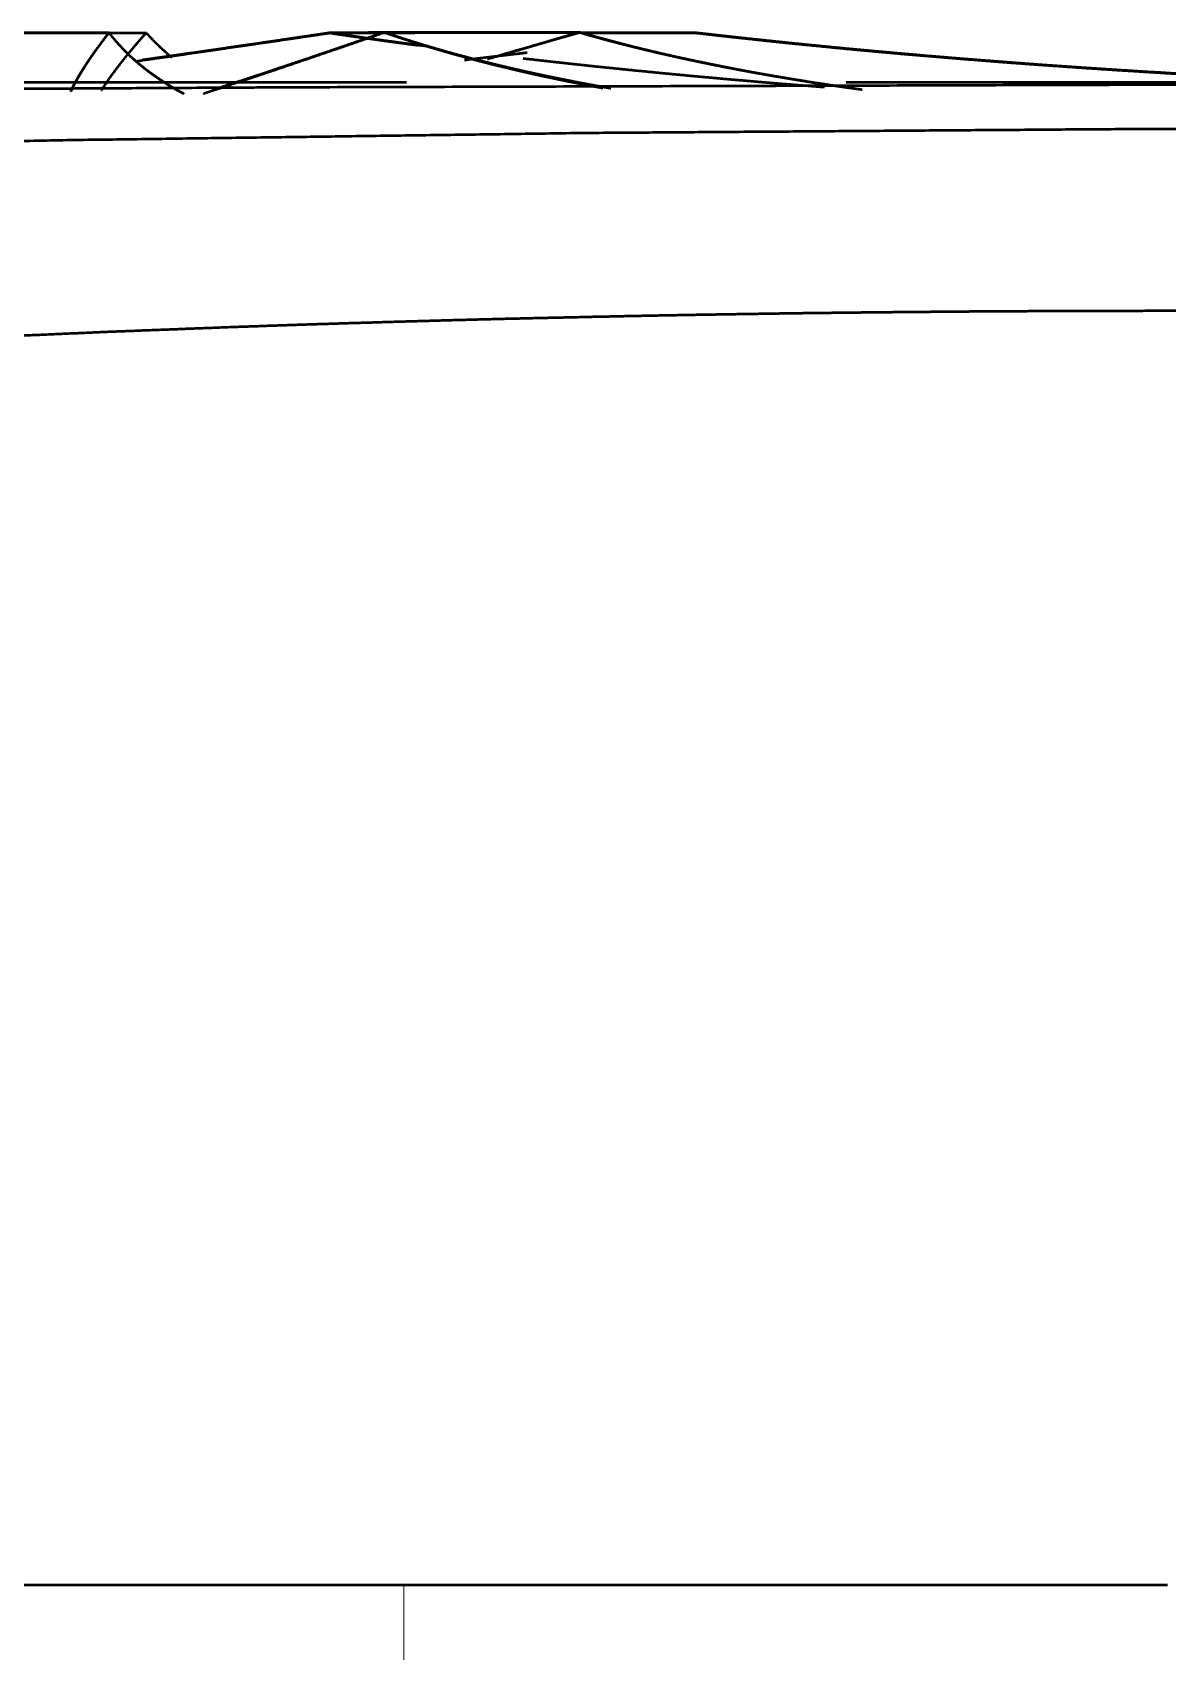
# Paper-space layout 'Layout1' of a CAD drawing. Header units: millimetres. Extents: x 37 to 380, y 30 to 264.
# Drawn here: x 253.751 to 256.019, y 169.316 to 172.55 of the extents above; entities that cross this region are included whole.
import ezdxf

# ---------------------------------------------------------------- set-up
doc = ezdxf.new("R2010")
doc.units = ezdxf.units.MM
doc.layers.add('170', color=7, linetype='Continuous', true_color=0xffffff)

psp = doc.layouts.get("Layout1")

# ---------------------------------------------------------------- linework, layer by layer
at = {"layer": '170', "color": 155, "linetype": 'Continuous', "lineweight": 50}
for p, q in [((253.8732, 172.5493), (253.9788, 172.5493)), ((254.5151, 172.549), (254.3455, 172.549)), ((254.3455, 172.549), (254.5151, 172.549)), ((255.0772, 172.549), (254.8497, 172.549)), ((254.8497, 172.549), (255.0772, 172.549)), ((256.2052, 172.4498), (255.3769, 172.45))]:
    psp.add_line(p, q, dxfattribs=at)
at = {"layer": '170', "color": 155, "linetype": 'Continuous', "lineweight": 13}
psp.add_line((254.4935, 167.4491), (254.4935, 169.4491), dxfattribs=at)
at = {"layer": '170', "color": 155, "linetype": 'Continuous', "lineweight": 50}
for points, knots in [([(253.9043, 172.5493), (253.6322, 172.5495), (253.6299, 172.5495)], [0, 0, 0.991864, 1, 1]), ([(253.6299, 172.5495), (253.6322, 172.5495), (253.9043, 172.5493)], [0, 0, 0.008136, 1, 1]), ([(253.8281, 172.4324), (253.8298, 172.4359), (253.8324, 172.4412), (253.8351, 172.4466), (253.8381, 172.4521), (253.8412, 172.4577), (253.8445, 172.4635), (253.848, 172.4693), (253.8517, 172.4753), (253.8556, 172.4814), (253.8596, 172.4876), (253.8639, 172.494), (253.8683, 172.5005), (253.8729, 172.5071), (253.8777, 172.5138), (253.8826, 172.5206), (253.8878, 172.5276), (253.8931, 172.5347), (253.8987, 172.542), (253.9043, 172.5493)], [0, 0, 0.028158, 0.070119, 0.113269, 0.158022, 0.203924, 0.251455, 0.300221, 0.350498, 0.402026, 0.455303, 0.509765, 0.56591, 0.623334, 0.682394, 0.742804, 0.804834, 0.868309, 0.93365, 1, 1]), ([(253.9043, 172.5493), (253.9014, 172.5456), (253.8957, 172.5381), (253.8902, 172.5308), (253.8875, 172.5272), (253.8848, 172.5236), (253.8822, 172.5201), (253.8797, 172.5166), (253.8772, 172.5131), (253.8747, 172.5096), (253.8723, 172.5062), (253.8699, 172.5028), (253.8676, 172.4994), (253.8653, 172.4961), (253.8631, 172.4928), (253.8609, 172.4895), (253.8588, 172.4863), (253.8567, 172.4831), (253.8547, 172.4799), (253.8527, 172.4767), (253.8507, 172.4736), (253.8489, 172.4705), (253.847, 172.4675), (253.8435, 172.4614), (253.8418, 172.4585), (253.8401, 172.4555), (253.8385, 172.4526), (253.837, 172.4497), (253.8355, 172.4469), (253.834, 172.4441), (253.8326, 172.4413), (253.8313, 172.4385), (253.83, 172.4358), (253.8287, 172.4331), (253.8286, 172.4329)], [0, 0, 0.034286, 0.101691, 0.167488, 0.199866, 0.231918, 0.263525, 0.29469, 0.325561, 0.356017, 0.386181, 0.41593, 0.445304, 0.474326, 0.502935, 0.531173, 0.559062, 0.586601, 0.613712, 0.640476, 0.666894, 0.692888, 0.718678, 0.768873, 0.793485, 0.817692, 0.841488, 0.865011, 0.888199, 0.910917, 0.933367, 0.955486, 0.977209, 0.998605, 1, 1]), ([(253.8896, 172.4344), (253.8936, 172.4407), (253.8974, 172.4465), (253.9014, 172.4525), (253.9056, 172.4585), (253.91, 172.4647), (253.9146, 172.471), (253.9195, 172.4775), (253.9245, 172.4841), (253.9297, 172.4908), (253.9352, 172.4977), (253.9408, 172.5046), (253.9467, 172.5118), (253.9527, 172.519), (253.9589, 172.5264), (253.9654, 172.5339), (253.972, 172.5415), (253.9788, 172.5493)], [0, 0, 0.051343, 0.099011, 0.148154, 0.198881, 0.251121, 0.304914, 0.360319, 0.41723, 0.475769, 0.535823, 0.597428, 0.660611, 0.725299, 0.791661, 0.859591, 0.929255, 1, 1]), ([(253.9043, 172.5493), (253.9076, 172.5452), (253.9108, 172.5412), (253.9142, 172.5372), (253.9176, 172.5332), (253.921, 172.5293), (253.9245, 172.5254), (253.928, 172.5215), (253.9316, 172.5177), (253.9353, 172.514), (253.939, 172.5102), (253.9428, 172.5066), (253.9466, 172.5029), (253.9504, 172.4993), (253.9543, 172.4957), (253.9583, 172.4922), (253.9624, 172.4887), (253.9664, 172.4853), (253.9706, 172.4819), (253.9748, 172.4785), (253.979, 172.4752), (253.9833, 172.4719), (253.9877, 172.4687), (253.9921, 172.4655), (253.9966, 172.4623), (254.0011, 172.4592), (254.0056, 172.4561), (254.0103, 172.453), (254.0149, 172.45), (254.0197, 172.447), (254.0245, 172.4441), (254.0293, 172.4412), (254.0342, 172.4383), (254.0391, 172.4354), (254.0441, 172.4326), (254.054, 172.4273)], [0, 0, 0.026781, 0.053612, 0.080396, 0.107224, 0.13403, 0.160927, 0.187843, 0.214749, 0.241648, 0.268693, 0.295741, 0.32283, 0.350046, 0.377232, 0.404558, 0.431939, 0.459343, 0.486938, 0.514482, 0.54226, 0.570076, 0.598019, 0.626006, 0.65416, 0.682365, 0.710743, 0.739238, 0.767853, 0.796593, 0.825548, 0.854547, 0.883646, 0.912941, 0.942408, 1, 1]), ([(254.0533, 172.4279), (254.0479, 172.4308), (254.0379, 172.4363), (254.0282, 172.442), (254.0187, 172.4478), (254.0095, 172.4537), (254.0005, 172.4598), (253.9917, 172.4659), (253.9832, 172.4722), (253.9749, 172.4786), (253.9668, 172.4851), (253.959, 172.4918), (253.9513, 172.4985), (253.944, 172.5054), (253.9368, 172.5124), (253.9299, 172.5196), (253.9232, 172.5268), (253.9167, 172.5342), (253.9104, 172.5417), (253.9043, 172.5493)], [0, 0, 0.031782, 0.090646, 0.148859, 0.206155, 0.262914, 0.318834, 0.374267, 0.428885, 0.483068, 0.536527, 0.589655, 0.642235, 0.694379, 0.746081, 0.797482, 0.8485, 0.899286, 0.949659, 1, 1]), ([(253.9608, 172.493), (254.0032, 172.499), (254.0785, 172.5099), (254.1543, 172.5209), (254.2304, 172.532), (254.307, 172.5433), (254.3455, 172.549)], [0, 0, 0.110188, 0.305879, 0.502785, 0.700797, 0.90001, 1, 1]), ([(254.3455, 172.549), (254.3255, 172.546), (254.2859, 172.5402), (254.2662, 172.5373), (254.2274, 172.5316), (254.2082, 172.5288), (254.1701, 172.5233), (254.1325, 172.5178), (254.0955, 172.5124), (254.059, 172.5072), (254.0229, 172.502), (253.9698, 172.4944)], [0, 0, 0.053122, 0.158695, 0.211043, 0.314463, 0.365536, 0.466908, 0.566897, 0.665504, 0.762782, 0.858677, 1, 1]), ([(253.9788, 172.5493), (253.9822, 172.5455), (253.9856, 172.5417), (253.9891, 172.538), (253.9927, 172.5343), (253.9963, 172.5306), (253.9999, 172.527), (254.0037, 172.5234), (254.0074, 172.5198), (254.0113, 172.5162), (254.0152, 172.5127), (254.0191, 172.5092), (254.0232, 172.5057), (254.03, 172.5)], [0, 0, 0.071488, 0.143062, 0.214997, 0.287014, 0.359632, 0.43235, 0.505384, 0.578745, 0.652445, 0.72628, 0.800787, 0.875666, 1, 1]), ([(254.0935, 172.428), (254.0968, 172.4291), (254.1127, 172.4343), (254.1288, 172.4396), (254.1452, 172.4449), (254.1784, 172.456), (254.1954, 172.4616), (254.2125, 172.4674), (254.2299, 172.4732), (254.2653, 172.4852), (254.3014, 172.4975), (254.3199, 172.5038), (254.3573, 172.5166), (254.3763, 172.5231), (254.415, 172.5364), (254.4545, 172.55)], [0, 0, 0.009237, 0.053113, 0.09758, 0.142691, 0.234652, 0.281486, 0.329023, 0.377041, 0.475006, 0.575314, 0.626377, 0.730253, 0.783007, 0.890315, 1, 1]), ([(254.4545, 172.55), (254.4447, 172.5466), (254.435, 172.5433), (254.4157, 172.5366), (254.3966, 172.5301), (254.3778, 172.5237), (254.3685, 172.5205), (254.3593, 172.5173), (254.341, 172.5111), (254.3319, 172.508), (254.3229, 172.505), (254.3051, 172.4989), (254.2875, 172.493), (254.2789, 172.4901), (254.2702, 172.4872), (254.2531, 172.4814), (254.2363, 172.4758), (254.228, 172.473), (254.2197, 172.4702), (254.2034, 172.4648), (254.1953, 172.4621), (254.1872, 172.4594), (254.1714, 172.4542), (254.1557, 172.449), (254.148, 172.4465), (254.1327, 172.4415), (254.1122, 172.4348)], [0, 0, 0.028684, 0.057261, 0.113769, 0.1695, 0.224534, 0.251698, 0.27878, 0.332347, 0.358814, 0.385109, 0.4372, 0.488541, 0.513913, 0.539148, 0.589023, 0.638146, 0.662459, 0.6866, 0.734302, 0.757882, 0.781327, 0.827563, 0.873167, 0.895634, 0.94018, 1, 1]), ([(254.3455, 172.549), (254.3645, 172.5462), (254.3835, 172.5434), (254.4025, 172.5407), (254.4216, 172.538), (254.4407, 172.5353), (254.4598, 172.5327), (254.479, 172.5301), (254.4981, 172.5275), (254.5203, 172.5245)], [0, 0, 0.108876, 0.217842, 0.326792, 0.43594, 0.545188, 0.654412, 0.763844, 0.873252, 1, 1]), ([(254.5427, 172.5217), (254.518, 172.5249), (254.4887, 172.5288), (254.4741, 172.5308), (254.4596, 172.5327), (254.4452, 172.5347), (254.4308, 172.5367), (254.4021, 172.5408), (254.3737, 172.5448), (254.3596, 172.5469), (254.3455, 172.549)], [0, 0, 0.125405, 0.273576, 0.347311, 0.420848, 0.49398, 0.567127, 0.712413, 0.856702, 0.928343, 1, 1]), ([(254.4545, 172.55), (254.4632, 172.547), (254.472, 172.5441), (254.4807, 172.5411), (254.4895, 172.5382), (254.4984, 172.5354), (254.5072, 172.5325), (254.5162, 172.5297), (254.5251, 172.5269), (254.5341, 172.5241), (254.543, 172.5214), (254.5521, 172.5187), (254.5611, 172.516), (254.5702, 172.5133), (254.5794, 172.5107), (254.5885, 172.5081), (254.5977, 172.5055), (254.6069, 172.503), (254.6162, 172.5005), (254.6255, 172.498), (254.6348, 172.4955), (254.6442, 172.493), (254.6536, 172.4906), (254.663, 172.4882), (254.6724, 172.4858), (254.6819, 172.4835), (254.6914, 172.4812), (254.701, 172.4789), (254.7106, 172.4766), (254.7202, 172.4743), (254.7298, 172.4721), (254.7395, 172.4699), (254.7492, 172.4677), (254.7589, 172.4655), (254.7687, 172.4634), (254.7785, 172.4613), (254.7884, 172.4592), (254.7982, 172.4571), (254.8081, 172.4551), (254.8181, 172.453), (254.8281, 172.451), (254.8381, 172.449), (254.8481, 172.4471), (254.8581, 172.4451), (254.8682, 172.4432), (254.8784, 172.4413), (254.8885, 172.4394), (254.891, 172.439)], [0, 0, 0.020408, 0.040888, 0.06139, 0.081949, 0.102538, 0.123201, 0.143929, 0.164681, 0.1855, 0.206349, 0.227266, 0.248215, 0.269231, 0.290317, 0.311434, 0.33262, 0.353839, 0.375128, 0.396493, 0.41789, 0.439309, 0.460855, 0.482384, 0.504035, 0.52567, 0.547432, 0.569217, 0.591042, 0.61294, 0.634917, 0.656928, 0.679014, 0.701134, 0.723334, 0.745614, 0.767929, 0.790275, 0.812706, 0.835213, 0.857756, 0.880384, 0.903043, 0.925784, 0.948562, 0.971421, 0.994361, 1, 1]), ([(254.9068, 172.4379), (254.8974, 172.4396), (254.8885, 172.4412), (254.8796, 172.4428), (254.8708, 172.4444), (254.8532, 172.4477), (254.8445, 172.4493), (254.8359, 172.451), (254.8273, 172.4527), (254.8188, 172.4544), (254.8103, 172.4561), (254.8018, 172.4578), (254.785, 172.4612), (254.7767, 172.463), (254.7684, 172.4647), (254.7602, 172.4665), (254.752, 172.4683), (254.7439, 172.4701), (254.7358, 172.4718), (254.7277, 172.4737), (254.7197, 172.4755), (254.7118, 172.4773), (254.7039, 172.4791), (254.696, 172.481), (254.6882, 172.4828), (254.6804, 172.4847), (254.6727, 172.4866), (254.665, 172.4885), (254.6574, 172.4904), (254.6498, 172.4923), (254.6422, 172.4942), (254.6347, 172.4961), (254.6272, 172.4981), (254.6124, 172.502), (254.6051, 172.504), (254.5978, 172.5059), (254.5906, 172.5079), (254.5834, 172.5099), (254.5762, 172.512), (254.5691, 172.514), (254.555, 172.5181), (254.548, 172.5201), (254.5411, 172.5222), (254.5341, 172.5243), (254.5273, 172.5263), (254.5205, 172.5285), (254.5137, 172.5305), (254.5069, 172.5327), (254.5003, 172.5348), (254.4936, 172.5369), (254.487, 172.5391), (254.4804, 172.5413), (254.4739, 172.5434), (254.4674, 172.5456), (254.4609, 172.5478), (254.4545, 172.55)], [0, 0, 0.020348, 0.039799, 0.059168, 0.078409, 0.116647, 0.135644, 0.154466, 0.173297, 0.191954, 0.210576, 0.229068, 0.265809, 0.284058, 0.302134, 0.320219, 0.33813, 0.356008, 0.373756, 0.39147, 0.40906, 0.426568, 0.443946, 0.461292, 0.478508, 0.495648, 0.512707, 0.529685, 0.546534, 0.563351, 0.580045, 0.596701, 0.613228, 0.646053, 0.662346, 0.678516, 0.69465, 0.710661, 0.726635, 0.742482, 0.77395, 0.789614, 0.805102, 0.820609, 0.83594, 0.851291, 0.866466, 0.88166, 0.896685, 0.911718, 0.926588, 0.941423, 0.956181, 0.970862, 0.985473, 1, 1]), ([(254.8444, 172.55), (254.8223, 172.5436), (254.8005, 172.5373), (254.7789, 172.531), (254.7682, 172.5279), (254.7469, 172.5217), (254.7363, 172.5186), (254.7258, 172.5156), (254.705, 172.5095), (254.6844, 172.5035), (254.6742, 172.5005), (254.6609, 172.4966)], [0, 0, 0.120119, 0.23902, 0.356807, 0.415159, 0.531179, 0.588728, 0.645862, 0.759416, 0.871768, 0.927535, 1, 1]), ([(254.6692, 172.4995), (254.6981, 172.5078), (254.7333, 172.518), (254.7695, 172.5284), (254.8065, 172.5391), (254.8444, 172.55)], [0, 0, 0.164813, 0.365991, 0.572354, 0.783701, 1, 1]), ([(255.4089, 172.4354), (255.4006, 172.4365), (255.3776, 172.4398), (255.3546, 172.4431), (255.3318, 172.4465), (255.3091, 172.45), (255.2866, 172.4536), (255.2642, 172.4573), (255.2419, 172.461), (255.2198, 172.4648), (255.1978, 172.4687), (255.1759, 172.4727), (255.1542, 172.4768), (255.1326, 172.481), (255.1111, 172.4853), (255.0898, 172.4897), (255.0686, 172.4941), (255.0475, 172.4987), (255.0266, 172.5033), (255.0058, 172.5081), (254.9851, 172.513), (254.9646, 172.5179), (254.9442, 172.523), (254.924, 172.5282), (254.9039, 172.5335), (254.8839, 172.5389), (254.8641, 172.5444), (254.8444, 172.55)], [0, 0, 0.014443, 0.054852, 0.095103, 0.13509, 0.174885, 0.214489, 0.253869, 0.293021, 0.332027, 0.370772, 0.409334, 0.447679, 0.485842, 0.523822, 0.561557, 0.599149, 0.636529, 0.673702, 0.710705, 0.7475, 0.784097, 0.820562, 0.856793, 0.892896, 0.928742, 0.964443, 1, 1]), ([(254.8444, 172.55), (254.8538, 172.5473), (254.8632, 172.5446), (254.8727, 172.542), (254.8823, 172.5393), (254.8919, 172.5367), (254.9016, 172.5341), (254.9114, 172.5315), (254.9213, 172.5289), (254.9312, 172.5264), (254.9411, 172.5239), (254.9512, 172.5214), (254.9613, 172.5189), (254.9714, 172.5164), (254.9816, 172.5139), (254.9919, 172.5115), (255.0023, 172.5091), (255.0127, 172.5067), (255.0232, 172.5043), (255.0338, 172.5019), (255.0444, 172.4996), (255.0551, 172.4973), (255.0658, 172.495), (255.0767, 172.4927), (255.0875, 172.4904), (255.0985, 172.4882), (255.1095, 172.4859), (255.1206, 172.4837), (255.1317, 172.4815), (255.143, 172.4793), (255.1543, 172.4772), (255.1656, 172.475), (255.177, 172.4729), (255.1885, 172.4708), (255.2, 172.4687), (255.2117, 172.4667), (255.2233, 172.4646), (255.2351, 172.4626), (255.2469, 172.4606), (255.2588, 172.4586), (255.2707, 172.4566), (255.2827, 172.4547), (255.2948, 172.4528), (255.3069, 172.4508), (255.3191, 172.4489), (255.3314, 172.4471), (255.3437, 172.4452), (255.3562, 172.4434), (255.3686, 172.4415), (255.3851, 172.4392)], [0, 0, 0.017711, 0.035447, 0.053323, 0.071291, 0.089399, 0.107569, 0.125916, 0.144284, 0.162792, 0.181396, 0.20014, 0.218947, 0.237895, 0.256903, 0.276089, 0.295302, 0.314694, 0.334146, 0.353772, 0.37343, 0.393264, 0.413126, 0.433204, 0.453306, 0.473552, 0.4939, 0.514387, 0.534904, 0.555638, 0.576398, 0.597338, 0.618308, 0.639458, 0.660672, 0.682067, 0.703493, 0.725096, 0.746766, 0.768582, 0.790461, 0.812523, 0.834615, 0.856889, 0.879229, 0.901713, 0.924266, 0.946998, 0.969762, 1, 1]), ([(256.2036, 172.4586), (256.1987, 172.4588), (256.179, 172.4598), (256.1396, 172.4619), (256.12, 172.463), (256.0807, 172.4651), (256.0611, 172.4662), (256.0415, 172.4673), (256.0023, 172.4697), (255.9827, 172.4708), (255.9632, 172.472), (255.9241, 172.4745), (255.9046, 172.4757), (255.8851, 172.477), (255.8656, 172.4783), (255.8266, 172.4809), (255.8072, 172.4823), (255.7683, 172.485), (255.7489, 172.4864), (255.7295, 172.4879), (255.6907, 172.4908), (255.6713, 172.4923), (255.6327, 172.4953), (255.6133, 172.4968), (255.5747, 172.5), (255.5554, 172.5016), (255.5169, 172.5049), (255.4976, 172.5066), (255.4783, 172.5082), (255.4591, 172.51), (255.4399, 172.5117), (255.4207, 172.5135), (255.4015, 172.5152), (255.3823, 172.517), (255.344, 172.5207), (255.3249, 172.5226), (255.2866, 172.5264), (255.2675, 172.5283), (255.2484, 172.5303), (255.2293, 172.5323), (255.2103, 172.5343), (255.1722, 172.5384), (255.1532, 172.5405), (255.1341, 172.5426), (255.1151, 172.5447), (255.0961, 172.5469), (255.0772, 172.549)], [0, 0, 0.004321, 0.021774, 0.056644, 0.074062, 0.108864, 0.126248, 0.143615, 0.178333, 0.195684, 0.213019, 0.247653, 0.264972, 0.282255, 0.29954, 0.334094, 0.351345, 0.385815, 0.403052, 0.420254, 0.454661, 0.471848, 0.50619, 0.523346, 0.557642, 0.574766, 0.608998, 0.626108, 0.643201, 0.660278, 0.677356, 0.694418, 0.711463, 0.72851, 0.762574, 0.77959, 0.813593, 0.83058, 0.847568, 0.86454, 0.881514, 0.915415, 0.932342, 0.949271, 0.966184, 0.9831, 1, 1]), ([(255.0772, 172.549), (255.097, 172.5468), (255.1169, 172.5445), (255.137, 172.5423), (255.157, 172.54), (255.1771, 172.5379), (255.2175, 172.5335), (255.2378, 172.5314), (255.2582, 172.5293), (255.2786, 172.5272), (255.2992, 172.5251), (255.3404, 172.5211), (255.3611, 172.5191), (255.3819, 172.5171), (255.4027, 172.5151), (255.4236, 172.5132), (255.4445, 172.5113), (255.4656, 172.5094), (255.4866, 172.5075), (255.5078, 172.5057), (255.529, 172.5039), (255.5503, 172.5021), (255.593, 172.4985), (255.6144, 172.4968), (255.6575, 172.4934), (255.6792, 172.4917), (255.7009, 172.49), (255.7227, 172.4884), (255.7445, 172.4868), (255.7664, 172.4852), (255.8104, 172.4821), (255.8546, 172.479), (255.8991, 172.4761), (255.9214, 172.4747), (255.9662, 172.4719), (256.0113, 172.4691), (256.0339, 172.4678), (256.0793, 172.4652), (256.125, 172.4627), (256.1709, 172.4603), (256.1939, 172.4591), (256.203, 172.4586)], [0, 0, 0.0177, 0.035434, 0.053257, 0.071096, 0.089023, 0.125019, 0.143085, 0.161241, 0.179396, 0.197676, 0.23432, 0.252703, 0.271195, 0.289684, 0.30828, 0.326893, 0.345595, 0.364314, 0.383123, 0.401948, 0.420863, 0.458815, 0.47787, 0.516142, 0.535375, 0.554644, 0.573984, 0.593341, 0.612806, 0.651823, 0.691054, 0.7305, 0.750284, 0.790032, 0.829995, 0.850066, 0.890332, 0.930813, 0.971492, 0.991884, 1, 1]), ([(254.7396, 172.5093), (254.717, 172.5066), (254.6751, 172.5016), (254.6147, 172.4944)], [0, 0, 0.181035, 0.515969, 1, 1]), ([(254.7318, 172.4983), (254.7682, 172.4941), (254.7877, 172.492), (254.8071, 172.4898), (254.8266, 172.4877), (254.8461, 172.4856), (254.8656, 172.4835), (254.8851, 172.4814), (254.9243, 172.4774), (254.9438, 172.4754), (254.9831, 172.4715), (255.0027, 172.4696), (255.0224, 172.4677), (255.0421, 172.4658), (255.0618, 172.464), (255.1013, 172.4604), (255.121, 172.4586), (255.1606, 172.4551), (255.1804, 172.4534), (255.2201, 172.45), (255.24, 172.4484), (255.2798, 172.4451), (255.2997, 172.4436), (255.334, 172.4409)], [0, 0, 0.060591, 0.092909, 0.125256, 0.157667, 0.190073, 0.22251, 0.254975, 0.319961, 0.352516, 0.417682, 0.450328, 0.48297, 0.515642, 0.548378, 0.613876, 0.646671, 0.712351, 0.745205, 0.811072, 0.844018, 0.910039, 0.943078, 1, 1]), ([(256.2051, 172.4458), (254.2688, 172.44), (253.6675, 172.4367), (253.0662, 172.4323), (252.9093, 172.431)], [0, 0, 0.587489, 0.769939, 0.952384, 1, 1]), ([(274.8372, 169.4491), (274.8269, 169.5807), (274.808, 169.7114), (274.78, 169.8406), (274.7429, 169.9673), (274.6964, 170.0909), (274.6408, 170.2105), (274.5763, 170.3256), (274.5034, 170.4355), (274.4228, 170.5399), (274.3352, 170.6386), (274.2415, 170.7316), (274.1424, 170.8189), (274.0388, 170.9007), (273.9314, 170.9774), (273.8207, 171.0492), (273.7072, 171.1164), (273.5913, 171.1794), (273.4734, 171.2385), (273.3536, 171.294), (273.2324, 171.3461), (272.9862, 171.4414), (272.7362, 171.5261), (272.4833, 171.6018), (272.2283, 171.6697), (271.9717, 171.7308), (271.7137, 171.786), (271.4547, 171.836), (271.1948, 171.8815), (270.9343, 171.9229), (270.6731, 171.9607), (270.4116, 171.9952), (270.1497, 172.0269), (269.8874, 172.056), (269.625, 172.0826), (269.0994, 172.1297), (268.5733, 172.1695), (268.0468, 172.2034), (267.52, 172.2322), (266.9929, 172.2569), (266.4657, 172.2779), (265.9384, 172.2959), (265.4111, 172.3111), (264.3561, 172.3342), (263.301, 172.3488), (262.2458, 172.3565), (261.1906, 172.359), (260.663, 172.3591), (259.6078, 172.3586), (258.5526, 172.3586), (257.4974, 172.3591), (256.9697, 172.359), (255.9145, 172.3564), (254.8592, 172.3488), (253.8042, 172.3342), (252.7492, 172.3111), (252.2218, 172.2959), (251.6944, 172.2779), (251.1672, 172.2568), (250.6401, 172.2321), (250.1132, 172.2032), (249.5866, 172.1693), (249.0605, 172.1294), (248.535, 172.0823), (248.2726, 172.0557), (248.0104, 172.0266), (247.7485, 171.9949), (247.487, 171.9603), (247.2258, 171.9225), (246.9653, 171.8811), (246.7054, 171.8356), (246.4463, 171.7854), (246.1884, 171.7302), (245.9317, 171.669), (245.6768, 171.6011), (245.424, 171.5254), (245.1742, 171.4407), (244.9282, 171.3453), (244.807, 171.2931), (244.6873, 171.2376), (244.5693, 171.1784), (244.4534, 171.1153), (244.3399, 171.0479), (244.2292, 170.976), (244.1218, 170.8992), (244.0183, 170.8172), (243.9193, 170.7298), (243.8256, 170.6367), (243.7382, 170.5379), (243.6577, 170.4334), (243.585, 170.3234), (243.5207, 170.2083), (243.4653, 170.0886), (243.419, 169.965), (243.382, 169.8383), (243.3542, 169.7092), (243.3355, 169.5785), (243.3253, 169.447)], [0, 0, 0.003908, 0.00782, 0.011732, 0.015643, 0.019552, 0.023458, 0.027364, 0.031269, 0.035175, 0.039083, 0.042992, 0.046902, 0.05081, 0.054718, 0.058625, 0.062531, 0.066437, 0.070344, 0.074252, 0.07816, 0.085977, 0.093793, 0.101608, 0.109422, 0.117234, 0.125046, 0.132857, 0.140669, 0.148481, 0.156294, 0.164106, 0.171918, 0.179731, 0.187543, 0.203167, 0.21879, 0.234413, 0.250036, 0.265659, 0.281282, 0.296905, 0.312528, 0.343773, 0.375019, 0.406264, 0.437509, 0.453132, 0.484377, 0.515623, 0.54687, 0.562494, 0.593742, 0.624988, 0.656233, 0.687478, 0.703103, 0.718727, 0.734351, 0.749976, 0.765602, 0.781226, 0.796849, 0.812472, 0.820282, 0.828094, 0.835906, 0.843718, 0.85153, 0.859343, 0.867156, 0.874968, 0.882781, 0.890593, 0.898405, 0.906218, 0.91403, 0.921842, 0.92575, 0.929657, 0.933565, 0.937472, 0.94138, 0.945289, 0.949199, 0.95311, 0.957021, 0.960931, 0.964839, 0.968744, 0.972648, 0.976552, 0.980457, 0.984365, 0.988273, 0.992183, 0.996093, 1, 1]), ([(259.0813, 171.9849), (258.7389, 171.985), (258.5655, 171.9852), (258.2164, 171.9858), (257.8622, 171.9866), (257.3302, 171.9886), (256.6869, 171.9917), (256.3971, 171.993), (256.2385, 171.9934), (256.083, 171.9936), (256.0068, 171.9936), (255.8561, 171.9933), (255.7815, 171.9931), (255.7085, 171.9927), (255.6355, 171.9923), (255.5642, 171.9917), (255.4928, 171.9911), (255.423, 171.9904), (255.3532, 171.9896), (255.285, 171.9888), (255.2169, 171.9878), (255.1084, 171.9861), (255, 171.9842), (254.892, 171.982), (254.7841, 171.9796), (254.6766, 171.9771), (254.5692, 171.9743), (254.4621, 171.9712), (254.3551, 171.968), (254.2485, 171.9645), (254.1419, 171.9608), (253.91, 171.9519), (253.6782, 171.9418), (253.4462, 171.9304), (253.2144, 171.9178), (252.9823, 171.9039), (252.7503, 171.8885), (252.5181, 171.8717), (252.2859, 171.8535), (252.0904, 171.8369), (251.8949, 171.8191), (251.7035, 171.8004), (251.5123, 171.7805), (251.3251, 171.7597), (251.1381, 171.7375), (250.9554, 171.7144), (250.7728, 171.6898), (250.5216, 171.6532), (250.2709, 171.6132), (250.0309, 171.5713), (249.7915, 171.5255), (249.5634, 171.4776), (249.3362, 171.4253), (249.1209, 171.3707), (248.907, 171.311), (248.7055, 171.249), (248.506, 171.1811), (248.3951, 171.1402), (248.2852, 171.097), (248.1815, 171.0535), (248.0788, 171.0077), (247.9824, 170.9616), (247.8872, 170.913), (247.7982, 170.8642), (247.7107, 170.8127), (247.6646, 170.784), (247.6191, 170.7544), (247.5743, 170.7242), (247.53, 170.6931), (247.4865, 170.6612), (247.4436, 170.6284), (247.4015, 170.5949), (247.3601, 170.5605), (247.3446, 170.5472), (247.3292, 170.5338), (247.3143, 170.5205), (247.2995, 170.507), (247.2851, 170.4937), (247.2709, 170.4803), (247.257, 170.4669), (247.2433, 170.4535), (247.23, 170.4401), (247.2169, 170.4267), (247.2041, 170.4133), (247.1915, 170.3998), (247.1793, 170.3865), (247.1672, 170.373), (247.1555, 170.3596), (247.144, 170.3461), (247.1329, 170.3327), (247.1219, 170.3192), (247.1113, 170.3058), (247.1008, 170.2923), (247.0907, 170.279), (247.0808, 170.2655), (247.0713, 170.2521), (247.0619, 170.2386)], [0, 0, 0.027613, 0.041598, 0.069761, 0.098328, 0.141233, 0.193119, 0.21649, 0.229284, 0.241826, 0.247969, 0.26013, 0.266145, 0.27203, 0.277917, 0.283674, 0.289431, 0.295058, 0.300686, 0.306187, 0.311686, 0.320433, 0.32918, 0.337888, 0.346596, 0.355266, 0.363936, 0.372573, 0.381209, 0.389813, 0.398416, 0.417132, 0.435849, 0.454577, 0.473303, 0.492056, 0.510807, 0.52959, 0.548372, 0.564199, 0.580027, 0.595536, 0.611046, 0.626233, 0.64142, 0.656281, 0.67114, 0.691612, 0.712085, 0.73174, 0.751396, 0.770197, 0.789, 0.806912, 0.824826, 0.841827, 0.858827, 0.868357, 0.877885, 0.886954, 0.896022, 0.904641, 0.913259, 0.921448, 0.929635, 0.934014, 0.938395, 0.942757, 0.94712, 0.951471, 0.955821, 0.960165, 0.964508, 0.966154, 0.967798, 0.969411, 0.971024, 0.972604, 0.974185, 0.975735, 0.977284, 0.978803, 0.980323, 0.981812, 0.983301, 0.984762, 0.986221, 0.987654, 0.989085, 0.990488, 0.991893, 0.99327, 0.994647, 0.995998, 0.997348, 0.998674, 1, 1]), ([(251.1659, 169.4491), (253.57, 169.4491), (254.7933, 169.4491), (255.1, 169.4491), (255.4068, 169.4491), (256.0193, 169.4491)], [0, 0, 0.49533, 0.74739, 0.810585, 0.873797, 1, 1])]:
    psp.add_open_spline(points, degree=1, knots=knots, dxfattribs=at)
for points in [[(254.4226, 172.5499), (254.7927, 172.5499)], [(254.7927, 172.5499), (254.4226, 172.5499)], [(254.8444, 172.55), (254.4545, 172.55)], [(254.4545, 172.55), (254.8444, 172.55)], [(254.6469, 172.4989), (254.7381, 172.5096)], [(254.4987, 172.45), (252.7907, 172.4494)]]:
    psp.add_open_spline(points, degree=1, dxfattribs=at)

doc.saveas('drawing.dxf')
